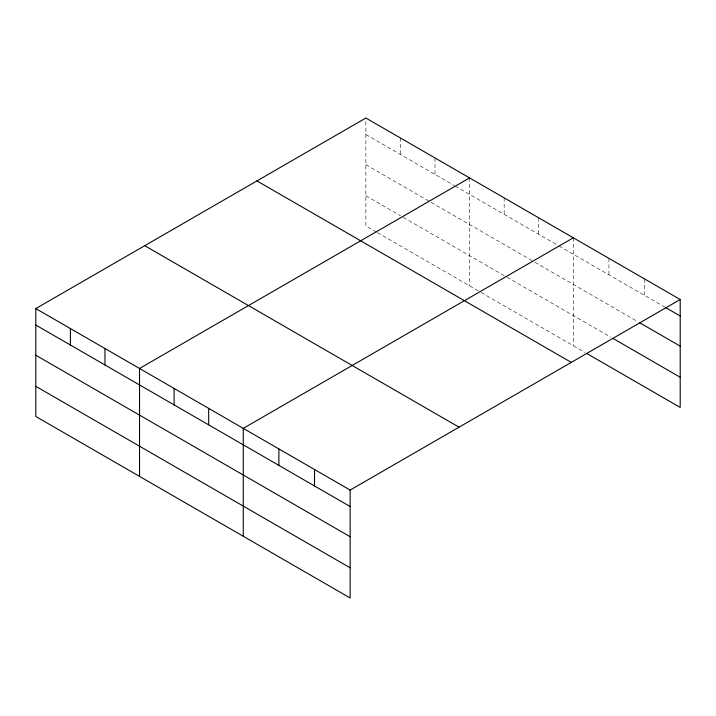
<?xml version="1.0" encoding="UTF-8"?>
<svg xmlns="http://www.w3.org/2000/svg" width="716" height="716" viewBox="0 0 716 716"><rect width="100%" height="100%" fill="white"/><g stroke="black" fill="none" stroke-linecap="round" stroke-linejoin="round"><path stroke-width="0.54" stroke-dasharray="3.58 2.69" d="M376.419 232.038L365.858 225.934L365.858 118.024M365.858 134.492L454.221 185.507M455.179 186.062L557.952 245.4M558.919 245.955L664.797 307.083M365.858 164.671L430.209 201.822M431.166 202.377L533.939 261.716M534.906 262.271L637.831 321.699M365.858 195.763L400.432 215.722M403.314 217.387L504.162 275.615M507.044 277.28L610.873 337.218M377.377 232.593L480.15 291.922M481.116 292.477L584.874 352.388M644.57 278.936L644.57 295.413M608.949 258.369L608.949 274.837M573.319 237.802L573.319 345.721M538.745 217.843L538.745 234.311M504.162 197.876L504.162 214.344M469.589 177.917L469.589 285.827M435.015 157.95L435.015 174.418M400.432 137.982L400.432 154.459"/><path stroke-width="1.07" d="M680.2 299.512L365.858 118.024L35.8 308.578L35.8 416.488L350.142 597.976L350.142 490.066L680.2 299.512L680.2 407.422L586.807 353.498M469.589 177.917L139.531 368.471L139.531 476.382M573.319 237.802L243.27 428.356L243.27 536.275M665.755 307.638L680.2 315.98M639.764 322.809L680.2 346.15M612.798 338.328L680.2 377.243M256.937 180.906L571.279 362.394M144.721 245.695L459.063 427.184M35.8 308.578L350.142 490.066M35.8 325.046L350.142 506.534M35.8 355.226L350.142 536.714M35.8 386.318L350.142 567.797M314.521 469.499L314.521 485.967M278.891 448.923L278.891 465.4M208.687 408.397L208.687 424.865M174.113 388.43L174.113 404.898M104.957 348.504L104.957 364.972M70.374 328.546L70.374 345.014"/></g></svg>
